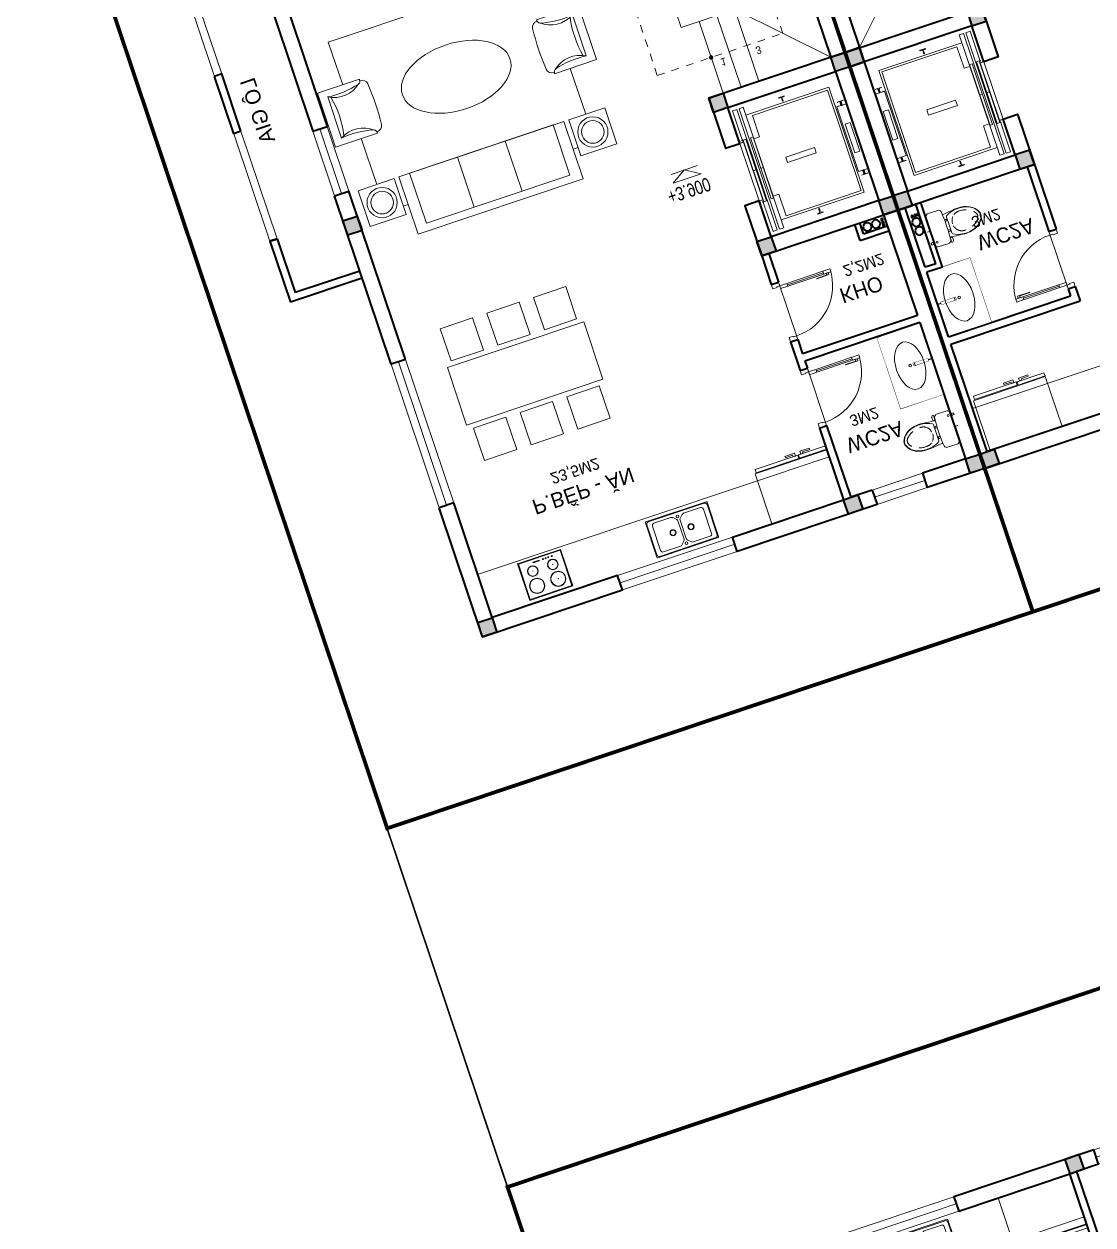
# Model space of a CAD drawing. Header units: metres. Extents: x 568336 to 569219, y 2065964 to 2066430.
# Drawn here: x 568374.73 to 568388.86, y 2065982.04 to 2065997.92 of the extents above; entities that cross this region are included whole.
import ezdxf

# ---------------------------------------------------------------- set-up
doc = ezdxf.new("R2010")
doc.units = ezdxf.units.M
for name, pattern in [('$AUDIT_BAD_LTYPE2', [0]), ('CENTER', [2, 1.25, -0.25, 0.25, -0.25]), ('HIDDEN', [0.375, 0.25, -0.125]), ('HIDDEN2', [0.1875, 0.125, -0.0625]), ('xref-thap C (mb tang 32-2)$0$HIDDEN', [0.375, 0.25, -0.125])]:
    doc.linetypes.add(name, pattern=pattern)
doc.layers.get('0').update_dxf_attribs({"linetype": 'CONTINUOUS'})
doc.layers.get('DEFPOINTS').update_dxf_attribs({"linetype": 'CONTINUOUS'})
for name, color, linetype, lineweight in [('-CENTER', 143, 'CENTER', 13), ('-CONCRETE', 1, 'CONTINUOUS', 35), ('-DOOR', 137, 'CONTINUOUS', 9), ('-FURNITURE', 46, 'CONTINUOUS', 9), ('-HATCH', 8, 'CONTINUOUS', 5), ('-KH', 143, 'CONTINUOUS', 13), ('-LINE1', 7, 'CONTINUOUS', 18), ('-LINE2', 252, 'CONTINUOUS', 9), ('-STEEL1', 1, 'CONTINUOUS', 35), ('-TEXT', 7, 'CONTINUOUS', 15), ('-WALL', 4, 'CONTINUOUS', 35), ('TEXT25', 2, 'CONTINUOUS', 13)]:
    doc.layers.add(name, color=color, linetype=linetype, lineweight=lineweight)
for name, color, linetype in [('-RANH GIOI LO DAT', 12, 'CONTINUOUS'), ('ChiaLo', 128, 'CENTER'), ('ViaHeS', 32, 'CONTINUOUS')]:
    doc.layers.add(name, color=color, linetype=linetype)
doc.styles.add('1', font='arial.ttf')
doc.styles.add('SVN_AVO_thuong', font='')
doc.styles.add('T1', font='', dxfattribs={"height": 200})
doc.styles.add('vnavanth', font='', dxfattribs={"width": 0.8})
doc.styles.get('SVN_AVO_thuong').set_extended_font_data('SVN-Avo')
doc.styles.get('T1').set_extended_font_data('VNgeometric Light')
doc.styles.get('vnavanth').set_extended_font_data('.VnAvantH')

# ---------------------------------------------------------------- blocks, each defined once
blk = doc.blocks.new('A$C18091ED7')
for p, q in [((0, -42), (0, 0)), ((146, -27), (179, -27)), ((146, -27), (146, -30)), ((146, -30), (166, -30)), ((153, -37), (146, -30)), ((152, 0), (152, -27)), ((152, 0), (179, 0)), ((153, -37), (166, -37)), ((153, -40), (153, -37)), ((153, -40), (178, -40)), ((153, -40), (178, -40)), ((153, -40), (153, -42)), ((185, -30), (166, -30)), ((178, -37), (166, -37)), ((185, -30), (178, -37)), ((178, -37), (178, -40)), ((178, -40), (178, -42)), ((179, 0), (179, -27)), ((179, -27), (185, -27)), ((185, -27), (185, -30)), ((-83, -267), (-83, -300)), ((-83, -278), (-83, -288)), ((-61, -290), (-83, -290)), ((-63, -265), (-81, -265)), ((-61, -267), (-61, -300)), ((61, -267), (61, -300)), ((61, -290), (83, -290)), ((63, -265), (81, -265)), ((83, -267), (83, -300)), ((83, -278), (83, -288)), ((165, -262), (165, -290)), ((168, -260), (228, -260)), ((168, -292), (207, -292)), ((231, -274), (231, -262))]:
    blk.add_line(p, q)
for points in [[(230, -219, -0.137407), (225, -235), (222, -241, -0.236081), (198, -255, -0.051961), (-198, -255, -0.236081), (-222, -241), (-225, -235, -0.137407), (-230, -219), (-230, -72, -0.198912), (-226, -63), (-209, -46, -0.198912), (-200, -42), (0, -42), (200, -42, -0.198912), (209, -46), (226, -63, -0.198912), (230, -72)], [(144, -619, -0.212405), (26, -734, -0.027685), (-1, -739, -0.022279), (-26, -734, -0.212405), (-144, -619, -0.142796), (-167, -428, -0.093005), (-128, -309, -0.256439), (-111, -300), (0, -300), (111, -300, -0.256439), (128, -309, -0.093005), (167, -428, -0.142796)]]:
    blk.add_lwpolyline(points, format="xyb", close=True)
at = {"linetype": 'xref-thap C (mb tang 32-2)$0$HIDDEN', "ltscale": 100}
blk.add_lwpolyline([(61, -669, -0.199031), (0, -699, -0.199031), (-61, -669, -0.218924), (-132, -478, -0.153791), (-112, -404, -0.236701), (0, -348, -0.236701), (112, -404, -0.153791), (132, -478, -0.218924)], format="xyb", close=True, dxfattribs=at)
blk.add_circle((166, -78), 13.9)
for centre, radius, start, end in [((-81, -267), 1.98, 90, 180), ((-63, -267), 1.98, 0, 90), ((63, -267), 1.98, 90, 180), ((81, -267), 1.98, 0, 90), ((168, -262), 2.47, 90, 180), ((168, -290), 2.47, 180, 270), ((207, -277), 15.5, 270, 306.4659), ((168, -225), 80.1, 306.4659, 320.3123), ((228, -274), 2.47, 320.3123, 0)]:
    blk.add_arc(centre, radius, start, end)
for points in [[(-156, -259), (-157, -267), (-164, -328), (-169, -385), (-184, -528), (-136, -679), (-50, -735), (-20, -741), (0, -744)], [(156, -259), (157, -267), (164, -328), (169, -385), (184, -528), (136, -679), (50, -735), (20, -741), (0, -744)]]:
    blk.add_open_spline(points, degree=3, knots=[130.613938, 130.613938, 130.613938, 130.613938, 152.852109, 311.129351, 417.703951, 561.383393, 697.692632, 710.812262, 710.812262, 710.812262, 710.812262])
blk = doc.blocks.new('Sink_Cicle')
blk.add_lwpolyline([(17, -50), (-17, -50), (-18, -252), (17, -252)], close=True)
blk.add_circle((0, -300), 17.5)
at = {"layer": 'DEFPOINTS'}
blk.add_line((0, -100), (0, 0), dxfattribs=at)
blk.add_wipeout([(17, -50), (-17, -50), (-18, -252), (17, -252)])
at = {"layer": '-FURNITURE', "linetype": 'Continuous'}
blk.add_ellipse((0, -300), major_axis=(-325, 0), ratio=0.584615, dxfattribs=at)
blk.add_line((-18, -237), (17, -237))
blk = doc.blocks.new('*U148')
at = {"ltscale": 300}
blk.add_lwpolyline([(0, 0), (900, 0), (900, -600), (0, -600)], close=True, dxfattribs=at)
blk.add_wipeout([(0, 0), (900, 0), (900, -600), (0, -600)], dxfattribs=at)
blk.add_blockref('Sink_Cicle', (450, 0), dxfattribs=at)
blk = doc.blocks.new('A$C55AD6C8F')
at = {"ltscale": 3}
for p, q in [((-750, 624), (-750, 1000)), ((-750, 1000), (-704, 1000)), ((-704, 1000), (-704, 624)), ((0, 1000), (-695, 1000)), ((-695, 1000), (-695, 0)), ((0, 0), (0, 1000)), ((-704, 624), (-750, 624)), ((-750, 613), (-750, 18)), ((-704, 613), (-750, 613)), ((-704, 18), (-704, 613)), ((-750, 18), (-704, 18)), ((-695, 0), (0, 0))]:
    blk.add_line(p, q, dxfattribs=at)
at = {"ltscale": 3, "elevation": 0}
for points in [[(-750, 688), (-750, 657), (-790, 657), (-790, 788), (-771, 788), (-771, 688)], [(-750, 549), (-750, 580), (-790, 580), (-790, 449), (-771, 449), (-771, 549)]]:
    blk.add_lwpolyline(points, close=True, dxfattribs=at)
blk = doc.blocks.new('*U153')
at = {"linetype": '$AUDIT_BAD_LTYPE2'}
for p, q in [((70, 100), (70, 600)), ((90, 600), (90, 100))]:
    blk.add_line(p, q, dxfattribs=at)
for points in [[(50, 600), (90, 600), (90, 700), (50, 700), (50, 600)], [(50, 603), (50, 100)], [(50, 100), (90, 100), (90, 0), (50, 0), (50, 100)]]:
    blk.add_lwpolyline(points)
for points in [[(118, 495), (118, 664), (90, 664), (90, 636), (113, 636), (113, 495)], [(0, 0), (50, 0), (50, -40), (60, -40), (60, -100), (0, -100)], [(800, 0), (750, 0), (750, -40), (740, -40), (740, -100), (800, -100)]]:
    blk.add_lwpolyline(points, close=True)
at = {"linetype": '$AUDIT_BAD_LTYPE2', "ltscale": 0.3}
blk.add_arc((50, 0), 700, 0, 90, dxfattribs=at)
blk = doc.blocks.new('X-5M-DH-2-CORE$0$A$C75E80C28')
at = {"layer": '-LINE2', "linetype": 'Continuous', "ltscale": 2}
for p, q in [((-731, -149), (731, -149)), ((-731, -1305), (-731, -149)), ((-557, -112), (-560, -112)), ((-510, -22), (-510, -51)), ((-507, -22), (-510, -22)), ((-510, -109), (-510, -79)), ((-507, -22), (-507, -51)), ((-507, -109), (-507, -79)), ((-456, -57), (-501, -57)), ((-456, -60), (-501, -60)), ((-456, -70), (-501, -70)), ((-456, -73), (-501, -73)), ((-453, -63), (-453, -67)), ((-450, -63), (-450, -67)), ((450, -63), (450, -67)), ((453, -63), (453, -67)), ((456, -57), (501, -57)), ((456, -60), (501, -60)), ((456, -70), (501, -70)), ((456, -73), (501, -73)), ((457, -112), (460, -112)), ((507, -22), (510, -22)), ((507, -22), (507, -51)), ((507, -109), (507, -79)), ((510, -22), (510, -51)), ((510, -109), (510, -79)), ((731, -1305), (731, -149)), ((-700, -179), (700, -179)), ((-700, -1225), (-700, -179)), ((700, -1225), (700, -179)), ((-700, -1225), (-400, -1225)), ((-400, -1305), (-400, -1225)), ((700, -1225), (400, -1225)), ((400, -1305), (400, -1225)), ((840, -1305), (-840, -1305)), ((-840, -1365), (-840, -1305)), ((840, -1365), (-840, -1365)), ((840, -1395), (-840, -1395)), ((-840, -1395), (-840, -1455)), ((430, -1406), (-430, -1406)), ((-430, -1406), (-430, -1446)), ((425, -1309), (-425, -1309)), ((-425, -1343), (-425, -1309)), ((425, -1343), (-425, -1343)), ((0, -1309), (0, -1343)), ((0, -1406), (0, -1446)), ((425, -1343), (425, -1309)), ((430, -1406), (430, -1446)), ((840, -1365), (840, -1305)), ((840, -1395), (840, -1455)), ((-840, -1455), (-435, -1455)), ((-435, -1450), (-435, -1460)), ((-435, -1450), (-400, -1450)), ((-435, -1460), (-425, -1460)), ((-435, -1490), (-435, -1500)), ((-435, -1490), (-425, -1490)), ((-435, -1500), (-400, -1500)), ((-433, -1452), (-433, -1458)), ((-433, -1452), (-402, -1452)), ((-433, -1458), (-425, -1458)), ((-433, -1492), (-433, -1498)), ((-433, -1492), (-425, -1492)), ((-433, -1498), (-402, -1498)), ((430, -1446), (-430, -1446)), ((-425, -1458), (-425, -1460)), ((-425, -1490), (-425, -1492)), ((-402, -1452), (-402, -1498)), ((400, -1450), (-400, -1450)), ((-400, -1450), (-400, -1500)), ((400, -1450), (400, -1500)), ((435, -1450), (400, -1450)), ((435, -1500), (400, -1500)), ((402, -1452), (402, -1498)), ((433, -1452), (402, -1452)), ((433, -1498), (402, -1498)), ((433, -1458), (425, -1458)), ((425, -1458), (425, -1460)), ((435, -1460), (425, -1460)), ((425, -1490), (425, -1492)), ((435, -1490), (425, -1490)), ((433, -1492), (425, -1492)), ((433, -1452), (433, -1458)), ((433, -1492), (433, -1498)), ((435, -1450), (435, -1460)), ((840, -1455), (435, -1455)), ((435, -1490), (435, -1500))]:
    blk.add_line(p, q, dxfattribs=at)
for points in [[(-450, 0), (-450, -130), (450, -130), (450, 0)], [(-200, -29), (200, -29), (200, -101), (-200, -101)], [(-36, -584), (36, -584), (36, -984), (-36, -984)]]:
    blk.add_lwpolyline(points, close=True, dxfattribs=at)
for points in [[(-780, -789), (-751, -789, 0.414214), (-750, -788), (-750, -784), (-750, -780, 0.414214), (-751, -779), (-780, -779, -0.256978), (-784, -782), (-798, -782, -0.414214), (-801, -779), (-804, -749, 0.414214), (-807, -746), (-812, -746), (-812, -784), (-812, -821), (-807, -821, 0.414214), (-804, -818), (-801, -789, -0.414214), (-798, -786), (-784, -786, -0.256978), (-780, -789)], [(780, -789), (751, -789, -0.414214), (750, -788), (750, -784), (750, -780, -0.414214), (751, -779), (780, -779, 0.256978), (784, -782), (798, -782, 0.414214), (801, -779), (804, -749, -0.414214), (807, -746), (812, -746), (812, -784), (812, -821), (807, -821, -0.414214), (804, -818), (801, -789, 0.414214), (798, -786), (784, -786, 0.256978), (780, -789)]]:
    blk.add_lwpolyline(points, format="xyb", dxfattribs=at)
for centre, radius, start, end in [((-501, -51), 9.4, 180, 270), ((-501, -79), 9.4, 90, 180), ((-501, -51), 6.2, 180, 270), ((-501, -79), 6.2, 90, 180), ((-456, -63), 6.2, 0, 90), ((-456, -63), 3, 0, 90), ((-456, -67), 6.2, 270, 0), ((-456, -67), 3, 270, 0), ((456, -63), 6.2, 90, 180), ((456, -67), 6.2, 180, 270), ((456, -63), 3, 90, 180), ((456, -67), 3, 180, 270), ((501, -51), 6.2, 270, 0), ((501, -51), 9.4, 270, 0), ((501, -79), 9.4, 0, 90), ((501, -79), 6.2, 0, 90)]:
    blk.add_arc(centre, radius, start, end, dxfattribs=at)
blk = doc.blocks.new('A$C5C575821')
at = {"layer": '-CONCRETE'}
h = blk.add_hatch(color=256, dxfattribs=at)
h.dxf.hatch_style = 1
h.paths.add_polyline_path([(0, 200), (0, 0), (200, 0), (200, 200)])
blk.add_lwpolyline([(0, 0), (200, 0), (200, 200), (0, 200)], close=True, dxfattribs=at)
blk = doc.blocks.new('A$C3F71457E')
at = {"layer": '-CONCRETE'}
blk.add_lwpolyline([(0, -100), (0, 400), (-1500, 400), (-1500, -1400), (0, -1400), (0, -900), (200, -900), (200, -1600), (-1700, -1600), (-1700, 600), (200, 600), (200, -100), (0, -100)], dxfattribs=at)
at = {"layer": '-LINE1'}
blk.add_line((0, -900), (0, -100), dxfattribs=at)
at = {"layer": '-WALL'}
for p in [(-1700, 400), (0, 400), (-1700, -1600), (0, -1600)]:
    blk.add_blockref('A$C5C575821', p, dxfattribs=at)
at = {"color": 2, "rotation": 90}
blk.add_blockref('X-5M-DH-2-CORE$0$A$C75E80C28', (-1500, -500), dxfattribs=at)
blk = doc.blocks.new('TRUC M4')
at = {"layer": '-WALL'}
for p in [(-200, 14600), (5600, 14600), (-200, 9000), (5600, 9000), (-200, 4300), (5600, 4300), (-200, -200), (5600, -200)]:
    blk.add_blockref('A$C5C575821', p, dxfattribs=at)
blk = doc.blocks.new('M4- T2')
at = {"layer": '-CONCRETE'}
for centre, radius in [((716953, 43290, 0), 55), ((716953, 43169, 0), 55), ((716922, 43079, 0), 13), ((716964, 43079, 0), 13), ((717002, 43079, 0), 13)]:
    blk.add_circle(centre, radius, dxfattribs=at)
at = {"layer": '-DOOR'}
blk.add_line((718573, 43841), (718573, 44641), dxfattribs=at)
at = {"layer": '-FURNITURE'}
blk.add_line((722673, 45742), (716873, 45741), dxfattribs=at)
at = {"layer": '-LINE1'}
for p, q in [((716773, 43119), (716773, 43119)), ((716773, 43119), (716773, 43119)), ((717973, 39740), (716973, 40741))]:
    blk.add_line(p, q, dxfattribs=at)
at = {"layer": '-RANH GIOI LO DAT', "linetype": 'HIDDEN', "ltscale": 10, "const_width": 50}
blk.add_lwpolyline([(716773, 48541), (722773, 48541), (722773, 28541), (716773, 28541)], close=True, dxfattribs=at)
at = {"layer": '-WALL'}
for p, q in [((716773, 46541), (719872, 46542)), ((716773, 46541), (716773, 42941)), ((719872, 46342), (716873, 46341)), ((716873, 46341), (716873, 44841)), ((716873, 44841), (718673, 44841)), ((718673, 44641), (718673, 44841)), ((716773, 44741), (716773, 44741)), ((718573, 44641), (718573, 44741)), ((718573, 44641), (718673, 44641)), ((718573, 42941), (718573, 43841)), ((718573, 43841), (718673, 43841)), ((718673, 42941), (718673, 43841)), ((718573, 42941), (718673, 42941)), ((716873, 40741), (716773, 40741)), ((716773, 40741), (716773, 31541)), ((716973, 36241), (716973, 40741))]:
    blk.add_line(p, q, dxfattribs=at)
blk.add_lwpolyline([(717085, 42941), (716773, 42941)], dxfattribs=at)
at = {"layer": '-DOOR', "xscale": -1, "rotation": 90}
blk.add_blockref('*U153', (718573, 44641), dxfattribs=at)
at = {"layer": '-FURNITURE', "xscale": -1, "rotation": 270}
blk.add_blockref('A$C55AD6C8F', (716918, 46341), dxfattribs=at)
at = {"layer": '-FURNITURE', "rotation": 90.00000000000001}
blk.add_blockref('A$C18091ED7', (717051, 43341), dxfattribs=at)
at = {"layer": '-WALL', "xscale": -1, "rotation": 180}
blk.add_blockref('A$C3F71457E', (718473, 41341), dxfattribs=at)
at = {"layer": 'TEXT25'}
for s, height, style, p in [('WC2A', 200, 'SVN_AVO_thuong', (717635, 43595)), ('3M2', 150, 'T1', (717646, 43336))]:
    blk.add_text(s, height=height, rotation=360, dxfattribs=dict(at, style=style)).set_placement(p)
at = {"layer": '-FURNITURE', "extrusion": (0, 0, -1), "xscale": -1, "zscale": -1, "rotation": 270}
blk.add_blockref('*U148', (-716873, 43841), dxfattribs=at)
at = {"layer": '-WALL'}
for p, q in [((716873, 44741), (716873, 43841)), ((716873, 44741), (718573, 44741)), ((717093, 43841), (716873, 43841)), ((717093, 43841), (717093, 42941)), ((716873, 43771), (716873, 42941)), ((717023, 43771), (716873, 43771)), ((717023, 43771), (717023, 42941))]:
    blk.add_line(p, q, dxfattribs=at)
at = {"layer": '-STEEL1'}
blk.add_blockref('TRUC M4', (716973, 31741), dxfattribs=at)
blk = doc.blocks.new('A$C14986441')
at = {"ltscale": 3}
for p, q in [((-250, 420), (-250, -420)), ((240, 430), (-240, 430)), ((-200, 325), (-200, 87)), ((170, 355), (-170, 355)), ((200, 87), (200, 325)), ((250, -420), (250, 420)), ((-191, 66), (-149, 24)), ((-128, 15), (128, 15)), ((149, 24), (191, 66)), ((-200, -325), (-200, -87)), ((-191, -66), (-149, -24)), ((-128, -15), (128, -15)), ((149, -24), (191, -66)), ((200, -87), (200, -325)), ((-240, -430), (240, -430)), ((170, -355), (-170, -355))]:
    blk.add_line(p, q, dxfattribs=at)
blk.add_lwpolyline([(240, -390), (240, 390, 0.414214), (210, 420), (-210, 420, 0.414214), (-240, 390), (-240, -390, 0.414214), (-210, -420), (210, -420, 0.414214)], format="xyb", close=True, dxfattribs=at)
for centre, radius in [((0, 125), 40), ((0, 125), 35), ((-186, 0), 17.5), ((185, 0), 17.5), ((0, -125), 40), ((0, -125), 35)]:
    blk.add_circle(centre, radius, dxfattribs=at)
for centre, radius, start, end in [((-240, 420), 10, 90, 180), ((-170, 325), 30, 90, 180), ((170, 325), 30, 0, 90), ((240, 420), 10, 0, 90), ((-170, 87), 30, 180, 225), ((-128, 45), 30, 225, 270), ((128, 45), 30, 270, 315), ((170, 87), 30, 315, 0), ((-170, -87), 30, 135, 180), ((-128, -45), 30, 90, 135), ((128, -45), 30, 45, 90), ((170, -87), 30, 0, 45), ((-240, -420), 10, 180, 270), ((-170, -325), 30, 180, 270), ((170, -325), 30, 270, 0), ((240, -420), 10, 270, 0)]:
    blk.add_arc(centre, radius, start, end, dxfattribs=at)
blk = doc.blocks.new('A$C23F441E4')
at = {"ltscale": 3}
blk.add_lwpolyline([(-300, 0), (-300, -510), (300, -510), (300, 0), (-300, 0)], dxfattribs=at)
for points in [[(-290, -10), (-290, -500), (290, -500), (290, -10)], [(-100, -46), (-15, -46), (-15, -56), (-100, -56)]]:
    blk.add_lwpolyline(points, close=True, dxfattribs=at)
for centre, radius in [((-139, -156), 70), ((-139, -156), 67), ((-139, -156), 2), ((37, -48), 6.6), ((74, -48), 6.6), ((139, -156), 70), ((139, -156), 67), ((112, -48), 6.6), ((139, -156), 2), ((160, -48), 6.6), ((-147, -359), 100), ((-147, -359), 97), ((147, -359), 100), ((147, -359), 97), ((-147, -359), 2), ((147, -359), 2)]:
    blk.add_circle(centre, radius, dxfattribs=at)
blk = doc.blocks.new('ghe11asdsdsdsd')
at = {"layer": '-FURNITURE', "ltscale": 5}
for p, q in [((-454, 642), (-454, -60)), ((447, 643), (445, -59)), ((339, 75), (-348, 74)), ((445, -59), (-454, -60))]:
    blk.add_line(p, q, dxfattribs=at)
for centre, radius, start, end in [((-557, 172), 481, 73.628, 77.6744), ((-330, 640), 103, 97.7909, 180.472), ((-435, 586), 50, 17.2905, 73.628), ((-753, 311), 469, 329.603, 39.8271), ((-1717, 235), 1379, 353.2677, 15.3477), ((14, -3057), 3816, 85.1505, 95.3732), ((745, 311), 469, 140.0382, 210.2652), ((1709, 233), 1379, 164.5193, 186.6002), ((322, 644), 103, 359.5522, 82.2333), ((428, 586), 50, 106.2084, 162.5459), ((548, 172), 481, 102.162, 106.2084), ((-1, -1576), 1730, 79.6029, 100.5814)]:
    blk.add_arc(centre, radius, start, end, dxfattribs=at)
blk = doc.blocks.new('GHE600')
at = {"layer": '-FURNITURE'}
for p, q in [((269950, 8710), (270650, 8710)), ((269950, 8043), (270650, 8043))]:
    blk.add_line(p, q, dxfattribs=at)
for points in [[(270146, 9595), (270146, 10095), (270646, 10095), (270646, 9595)], [(269850, 9526), (270650, 9526), (270650, 7226), (269850, 7226)], [(269950, 9376), (270650, 9376), (270650, 7376), (269950, 7376)], [(270146, 7158), (270146, 6658), (270646, 6658), (270646, 7158)]]:
    blk.add_lwpolyline(points, close=True, dxfattribs=at)
at = {"layer": '-FURNITURE', "elevation": 0}
for points in [[(271287, 9830), (270646, 9832)], [(272038, 6909), (272634, 6908), (272634, 9823), (272038, 9826)], [(270262, 9595), (270262, 9526)], [(270262, 7226), (270262, 7158)], [(270646, 6917), (271287, 6913)]]:
    blk.add_lwpolyline(points, dxfattribs=at)
at = {"layer": '-FURNITURE'}
for centre, radius in [((270396, 9845), 200), ((270396, 9845), 150), ((270396, 6908), 200), ((270396, 6908), 150)]:
    blk.add_circle(centre, radius, dxfattribs=at)
at = {"layer": '-FURNITURE', "extrusion": (0, 0, -1)}
blk.add_ellipse((271662, 8365), major_axis=(0, 750), ratio=0.589994, dxfattribs=at)
at = {"layer": '-FURNITURE', "zscale": 0.83397927038413}
for p, xscale, yscale, rotation in [((271659, 10145, 0), 0.83397927038413, 0.83397927038413, 179.9447021404027), ((271659, 6608, 0), -0.8339792703841301, 0.8339792703841301, 0.05529785959737722)]:
    blk.add_blockref('ghe11asdsdsdsd', p, dxfattribs=dict(at, xscale=xscale, yscale=yscale, rotation=rotation))
blk = doc.blocks.new('*U175')
at = {"ltscale": 300}
blk.add_lwpolyline([(0, 0), (1000, 0), (1000, -600), (0, -600)], close=True, dxfattribs=at)
blk.add_wipeout([(0, 0), (1000, 0), (1000, -600), (0, -600)], dxfattribs=at)
blk.add_blockref('Sink_Cicle', (500, 0), dxfattribs=at)
blk = doc.blocks.new('A$C2896516a')
for points in [[(75, 1386), (525, 1386), (525, 1836), (75, 1836), (75, 1386)], [(725, 1386), (1175, 1386), (1175, 1836), (725, 1836), (725, 1386)], [(1375, 1386), (1825, 1386), (1825, 1836), (1375, 1836), (1375, 1386)], [(75, 450), (525, 450), (525, 0), (75, 0), (75, 450)], [(725, 450), (1175, 450), (1175, 0), (725, 0), (725, 450)], [(1375, 450), (1825, 450), (1825, 0), (1375, 0), (1375, 450)]]:
    blk.add_lwpolyline(points)
blk.add_lwpolyline([(0, 518), (1900, 518), (1900, 1318), (0, 1318)], close=True)
blk = doc.blocks.new('*U18')
at = {"linetype": '$AUDIT_BAD_LTYPE2'}
for p, q in [((70, 100), (70, 600)), ((90, 600), (90, 100))]:
    blk.add_line(p, q, dxfattribs=at)
for points in [[(50, 600), (90, 600), (90, 700), (50, 700), (50, 600)], [(50, 603), (50, 100)], [(50, 100), (90, 100), (90, 0), (50, 0), (50, 100)]]:
    blk.add_lwpolyline(points)
for points in [[(118, 495), (118, 664), (90, 664), (90, 636), (113, 636), (113, 495)], [(0, 0), (50, 0), (50, -40), (60, -40), (60, -100), (0, -100)], [(800, 0), (750, 0), (750, -40), (740, -40), (740, -100), (800, -100)]]:
    blk.add_lwpolyline(points, close=True)
at = {"linetype": '$AUDIT_BAD_LTYPE2', "ltscale": 0.3}
blk.add_arc((50, 0), 700, 0, 90, dxfattribs=at)
blk = doc.blocks.new('A$C18251349')
at = {"layer": '-LINE1'}
for points in [[(900, 4650), (1000, 4650), (1000, 3150), (900, 3150)], [(1000, 2350), (900, 2350), (900, 850), (1000, 850)]]:
    blk.add_lwpolyline(points, close=True, dxfattribs=at)
at = {"layer": '-WALL'}
for p, q in [((0, 5500), (1000, 5500)), ((0, 5500), (0, 5400)), ((0, 5400), (900, 5400)), ((900, 4650), (900, 5400)), ((1000, 4650), (1000, 5500)), ((900, 4650), (1000, 4650)), ((1000, 4650), (910, 4650)), ((900, 3150), (1000, 3150)), ((900, 3150), (900, 2350)), ((1000, 3150), (1000, 2350)), ((900, 2350), (1000, 2350)), ((900, 850), (1000, 850)), ((900, 850), (900, 100)), ((1000, 850), (1000, 0)), ((900, 100), (0, 100)), ((0, 100), (0, 0)), ((0, 0), (1000, 0))]:
    blk.add_line(p, q, dxfattribs=at)
blk = doc.blocks.new('TRUC M7')
at = {"layer": '-WALL'}
for p in [(-200, 11772), (4900, 11772), (6600, 11772), (-200, 6172), (-200, 1471), (6600, 1472), (-200, -199), (2630, -3028), (6600, -3028)]:
    blk.add_blockref('A$C5C575821', p, dxfattribs=at)
blk = doc.blocks.new('M7-T2')
at = {"layer": '-HATCH', "true_color": 0x8c8896}
h = blk.add_hatch(color=252, dxfattribs=at)
h.dxf.hatch_style = 1
edge = h.paths.add_edge_path()
edge.add_arc((203114, -160026), 24.6, 0, 360)
at = {"layer": '-CONCRETE'}
for centre, radius in [((204359, -157246, 0), 55), ((204479, -157246, 0), 55), ((204570, -157197, 0), 13), ((204570, -157235, 0), 13), ((204570, -157277, 0), 13)]:
    blk.add_circle(centre, radius, dxfattribs=at)
at = {"layer": '-DOOR'}
for p, q in [((197815, -155526), (197814, -157526)), ((197915, -155526), (197915, -157526)), ((198015, -155526), (198014, -157526)), ((197813, -160775), (197813, -159875)), ((197913, -160775), (197913, -159875)), ((198013, -160775), (198013, -159875))]:
    blk.add_line(p, q, dxfattribs=at)
for points in [[(201364, -153726), (199764, -153726), (199764, -153926), (201364, -153926)], [(203313, -153726), (204013, -153726), (204013, -153926), (203313, -153926)]]:
    blk.add_lwpolyline(points, close=True, dxfattribs=at)
for points in [[(199764, -153826), (201364, -153826)], [(204013, -153826), (203313, -153826)]]:
    blk.add_lwpolyline(points, dxfattribs=at)
at = {"layer": '-FURNITURE'}
blk.add_line((198013, -154526), (202913, -154526), dxfattribs=at)
at = {"layer": '-HATCH'}
for p, q in [((203013, -154926), (203013, -155726)), ((203013, -156126), (203013, -156926))]:
    blk.add_line(p, q, dxfattribs=at)
at = {"layer": '-KH'}
blk.add_line((202120, -158728, 0), (202489, -158728, 0), dxfattribs=at)
at = {"layer": '-KH', "elevation": 0}
blk.add_lwpolyline([(202500, -158610), (202109, -158610), (202305, -158728)], close=True, dxfattribs=at)
at = {"layer": '-KH', "linetype": 'HIDDEN2', "ltscale": 5}
blk.add_lwpolyline([(204113, -161953), (204113, -163526), (202364, -163526), (202364, -160026), (204113, -160026), (204113, -161901)], dxfattribs=at)
at = {"layer": '-KH'}
blk.add_circle((203114, -160026), 24.6, dxfattribs=at)
blk.add_solid([(202305, -158728, 0), (202305, -158610, 0), (202500, -158610, 0), (202305, -158728, 0)], dxfattribs=at)
at = {"layer": '-LINE1'}
for p, q in [((203114, -160526), (203114, -159526)), ((203114, -159526), (203114, -160526)), ((203363, -160526), (203363, -159526)), ((203363, -159526), (203363, -160526)), ((203613, -159526), (203613, -160526)), ((203613, -160526), (202864, -160526)), ((202864, -162976), (202864, -160526))]:
    blk.add_line(p, q, dxfattribs=at)
at = {"layer": '-LINE1', "lineweight": 18}
blk.add_line((203613, -160526), (204613, -159526), dxfattribs=at)
at = {"layer": '-RANH GIOI LO DAT', "linetype": 'HIDDEN', "ltscale": 10, "const_width": 50}
blk.add_lwpolyline([(204813, -151726), (195813, -151726), (195813, -166726), (200813, -171726), (204813, -171726)], close=True, dxfattribs=at)
at = {"layer": '-WALL'}
for p, q in [((197813, -153726), (197815, -155526)), ((203313, -153926), (203313, -153726)), ((204813, -153726), (204013, -153726)), ((204013, -153926), (204013, -153726)), ((204813, -168726), (204813, -153726)), ((198013, -153926), (198015, -155526)), ((202913, -154926), (202913, -153926)), ((203013, -154926), (203013, -153926)), ((203313, -153926), (203013, -153926)), ((204613, -153926), (204013, -153926)), ((202913, -154926), (203013, -154926)), ((198015, -155526), (197815, -155526)), ((202913, -156126), (202913, -155726)), ((202913, -155726), (203013, -155726)), ((203013, -155826), (203013, -155726)), ((203013, -156126), (203013, -155926)), ((204613, -155926), (203013, -155926)), ((204613, -157326), (204613, -155926)), ((202913, -156126), (203013, -156126)), ((202913, -157326), (202913, -156926)), ((202913, -156926), (203013, -156926)), ((203013, -157326), (203013, -156926)), ((204213, -157106), (204613, -157106)), ((204213, -157106), (204213, -157326)), ((204283, -157176), (204613, -157176)), ((204283, -157176), (204283, -157326)), ((197816, -157526), (197813, -159875)), ((198015, -157526), (197816, -157526)), ((198015, -157526), (198013, -159875)), ((204613, -164026), (204613, -159526)), ((197813, -159875), (198013, -159875)), ((197813, -162425), (197813, -160775)), ((197813, -160775), (198013, -160775)), ((198013, -162425), (198013, -160775))]:
    blk.add_line(p, q, dxfattribs=at)
for points in [[(197813, -153726), (199764, -153726), (199764, -153926), (198013, -153926)], [(203313, -153726), (201364, -153726), (201364, -153926), (202913, -153926)]]:
    blk.add_lwpolyline(points, dxfattribs=at)
at = {"layer": '-DOOR', "xscale": -1, "rotation": 270}
for p in [(203013, -155726), (203013, -156926)]:
    blk.add_blockref('*U18', p, dxfattribs=at)
at = {"layer": '-DOOR', "rotation": 270}
blk.add_blockref('GHE600', (191474, 110806), dxfattribs=at)
at = {"layer": '-FURNITURE', "xscale": -1}
for name, p, rotation in [('A$C23F441E4', (198859, -154494), 180), ('A$C55AD6C8F', (201913, -153926), 270)]:
    blk.add_blockref(name, p, dxfattribs=dict(at, rotation=rotation))
at = {"layer": '-FURNITURE', "rotation": 270}
for name, p in [('A$C14986441', (200763, -154229)), ('A$C18091ED7', (204655, -154376))]:
    blk.add_blockref(name, p, dxfattribs=at)
at = {"layer": '-FURNITURE'}
blk.add_blockref('A$C2896516a', (198505, -157765), dxfattribs=at)
at = {"layer": '-WALL', "rotation": 180}
blk.add_blockref('A$C3F71457E', (203113, -158926), dxfattribs=at)
at = {"layer": '-WALL', "xscale": -1}
blk.add_blockref('A$C18251349', (197813, -164227), dxfattribs=at)
at = {"layer": '-TEXT', "color": 2, "style": 'vnavanth'}
for s, p in [('wc2A', (203183, -154680)), ('kho', (203731, -156586))]:
    blk.add_text(s, height=200, dxfattribs=at).set_placement(p)
at = {"layer": '-TEXT', "style": '1', "width": 0.75}
blk.add_text('+3.900', height=180, dxfattribs=at).set_placement((201988, -158540, 0))
at = {"layer": '-TEXT', "style": 'T1'}
for s, p in [('1', (203215, -159969)), ('3', (203702, -159969))]:
    blk.add_text(s, height=100, rotation=360, dxfattribs=at).set_placement(p)
at = {"layer": 'TEXT25'}
for s, height, rotation, style, p in [('3M2', 150, 360, 'T1', (203325, -154953)), ('P.BẾP - ĂN', 200, 360, 'SVN_AVO_thuong', (198990, -155230)), ('23,5M2', 150, 360, 'T1', (199335, -155490)), ('2,2M2', 150, 360, 'T1', (203873, -156859)), ('LÔ GIA', 200, 90, 'SVN_AVO_thuong', (197308, -161711))]:
    blk.add_text(s, height=height, rotation=rotation, dxfattribs=dict(at, style=style)).set_placement(p)
at = {"layer": '-FURNITURE', "extrusion": (0, 0, -1), "zscale": -1, "rotation": 90.00000000000001}
blk.add_blockref('*U175', (-204613, -155826), dxfattribs=at)
at = {"layer": '-WALL'}
for q in [(204613, -153926), (203013, -155826)]:
    blk.add_line((204613, -155826), q, dxfattribs=at)
at = {"layer": '-STEEL1'}
blk.add_blockref('TRUC M7', (198013, -165697), dxfattribs=at)

msp = doc.modelspace()

# ---------------------------------------------------------------- linework, layer by layer
at = {"layer": 'ChiaLo', "ltscale": 5}
for points in [[(568505.517, 2066029.562), (568379.533, 2065987.283)], [(568506.884, 2066024.747), (568381.124, 2065982.543)], [(568381.702, 2066009.107), (568388.065, 2065990.146)]]:
    msp.add_lwpolyline(points, dxfattribs=at)
at = {"layer": 'ViaHeS'}
msp.add_lwpolyline([(568377.91, 2066007.834), (568495.31, 2066047.233), (568501.415, 2066044.014), (568510.44, 2066012.22), (568505.716, 2066003.259), (568392.227, 2065965.173), (568385.896, 2065968.322), (568374.761, 2066001.503)], close=True, dxfattribs=at)
msp.add_lwpolyline([(568506.884, 2066024.747), (568505.517, 2066029.562), (568379.533, 2065987.283), (568381.124, 2065982.543), (568506.884, 2066024.747)], dxfattribs=at)

# ---------------------------------------------------------------- next in the draw order: block references
at = {"layer": '-CENTER', "color": 2, "true_color": 0xf1eb1f, "xscale": 0.001, "yscale": 0.001, "zscale": 0.001, "rotation": 198.551640014019}
msp.add_blockref('M4- T2', (569063.526, 2066268.03), dxfattribs=at)
at = {"layer": '-WALL', "color": 2, "true_color": 0xf1eb1f, "xscale": 0.001, "yscale": 0.001, "zscale": 0.001, "rotation": 18.55129228274907}
msp.add_blockref('M7-T2', (568147.213, 2066064.086), dxfattribs=at)

# ---------------------------------------------------------------- next in the draw order: block references
at = {"layer": '-CENTER', "color": 2, "true_color": 0xf1eb1f, "xscale": -0.001, "yscale": 0.001, "zscale": 0.001, "rotation": 198.5516401853634}
msp.add_blockref('M4- T2', (567693.095, 2065808.117), dxfattribs=at)

# ---------------------------------------------------------------- next in the draw order: block references
at = {"layer": '-WALL', "color": 2, "true_color": 0xf1eb1f, "xscale": -0.0009999999999999998, "yscale": 0.001, "zscale": 0.001, "rotation": 198.5518476323032}
msp.add_blockref('M7-T2', (568242.169, 2065781.141), dxfattribs=at)

doc.saveas('drawing.dxf')
